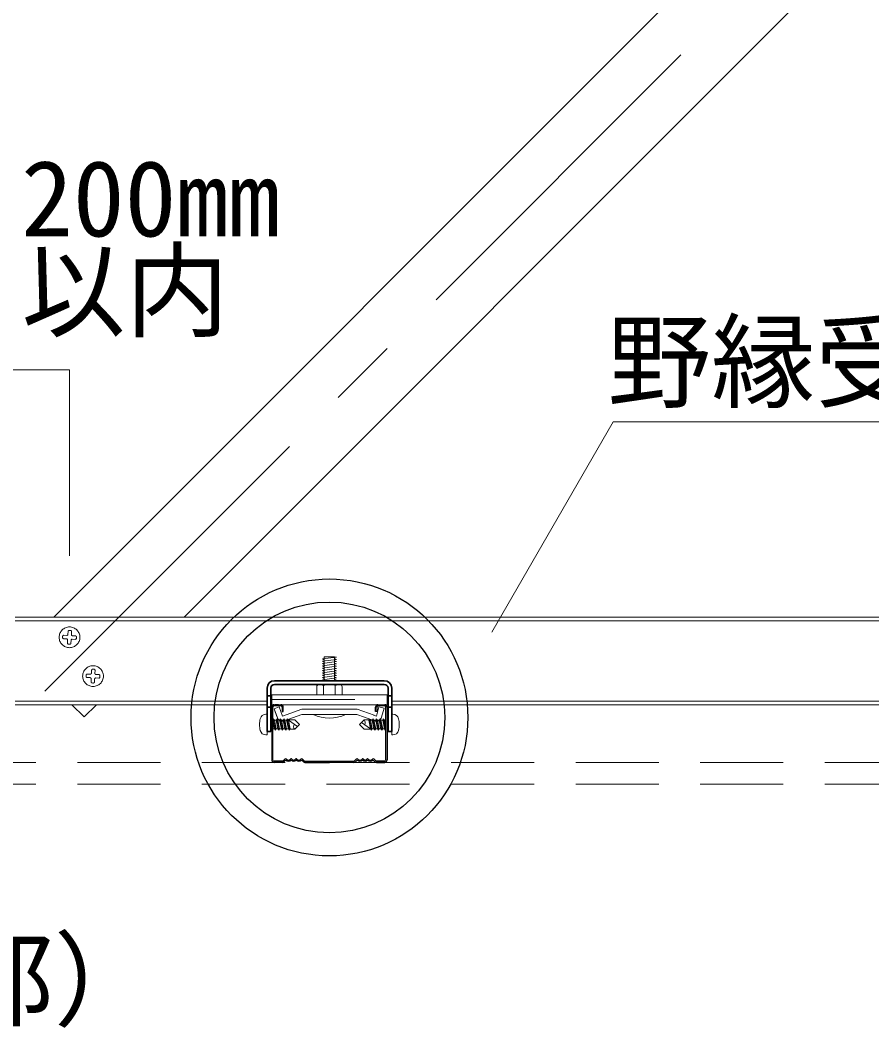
# Model space of a CAD drawing. Units: millimetres on the paper, enlarged 40 times, with parts at other scales. Extents: x -7800 to 7800, y -5578 to 5485.
# Drawn here: x 5710 to 6202, y 3286 to 3868 of the extents above; entities that cross this region are included whole.
import ezdxf
from ezdxf.enums import TextEntityAlignment as Align

# ---------------------------------------------------------------- set-up
doc = ezdxf.new("R2010")
doc.units = ezdxf.units.MM
doc.header["$LTSCALE"] = 40
doc.linetypes.add('CHAIN1', pattern=[8, 5, -1, 1, -1])
doc.linetypes.add('DASHED1', pattern=[1.8, 1.2, -0.6])
for name, color, linetype, lineweight in [('4-0_中心線', 4, 'CHAIN1', 9), ('4-2_野縁受け', 3, 'Continuous', 18), ('4-3_野縁', 2, 'Continuous', 25), ('4-4_斜め部材', 4, 'Continuous', 9), ('4-5_寸法', 4, 'Continuous', 9), ('4-6_文字', 7, 'Continuous', 18), ('4-7_金具', 6, 'Continuous', 35), ('4-A_クリップ', 7, 'Continuous', 18), ('4-B_ビス', 3, 'Continuous', 18), ('4-C_パネル', 7, 'DASHED1', 18)]:
    doc.layers.add(name, color=color, linetype=linetype, lineweight=lineweight)
doc.styles.add('ＭＳ ゴシック', font='')
doc.styles.get('ＭＳ ゴシック').set_extended_font_data('MS Gothic')

msp = doc.modelspace()

# ---------------------------------------------------------------- linework, layer by layer
at = {"layer": '4-0_中心線'}
msp.add_line((5723.86, 3480.35), (6693.86, 4450.35), dxfattribs=at)
at = {"layer": '4-2_野縁受け'}
for p, q in [((5706.77, 3523.28), (6866.77, 3523.28)), ((6866.77, 3521.15), (5706.77, 3521.15)), ((5852.44, 3474.75), (5706.77, 3474.75)), ((5706.77, 3472.62), (5852.44, 3472.62)), ((5855.1, 3474.75), (5854.57, 3474.75)), ((5854.57, 3472.62), (5855.1, 3472.62)), ((5922.3, 3474.75), (5921.77, 3474.75)), ((5922.3, 3472.62), (5921.77, 3472.62)), ((6256.44, 3474.75), (5924.44, 3474.75)), ((6256.44, 3472.62), (5924.44, 3472.62))]:
    msp.add_line(p, q, dxfattribs=at)
at = {"layer": '4-3_野縁'}
for p, q in [((5855.1, 3471.28), (5855.1, 3440.68)), ((5855.77, 3440.68), (5855.77, 3471.28)), ((5856.44, 3472.62), (5860.44, 3472.62)), ((5860.44, 3471.95), (5856.44, 3471.95)), ((5861.1, 3471.28), (5861.1, 3468.62)), ((5861.77, 3468.62), (5861.77, 3471.28)), ((5915.1, 3468.62), (5915.1, 3471.28)), ((5915.77, 3471.28), (5915.77, 3468.62)), ((5916.44, 3472.62), (5920.44, 3472.62)), ((5920.44, 3471.95), (5916.44, 3471.95)), ((5921.1, 3440.68), (5921.1, 3471.28)), ((5921.77, 3471.28), (5921.77, 3440.68)), ((5861.1, 3468.62), (5861.77, 3468.62)), ((5915.77, 3468.62), (5915.1, 3468.62)), ((5862.64, 3441.09), (5861.7, 3440.15)), ((5861.7, 3440.15), (5862.64, 3441.09)), ((5872.92, 3441.09), (5873.86, 3440.15)), ((5903.97, 3441.09), (5903.03, 3440.15)), ((5914.25, 3441.09), (5915.19, 3440.15)), ((5915.19, 3440.15), (5914.25, 3441.09)), ((5861.23, 3439.95), (5856.44, 3439.95)), ((5856.44, 3439.95), (5861.23, 3439.95)), ((5861.23, 3439.28), (5856.44, 3439.28)), ((5861.23, 3439.28), (5856.44, 3439.28)), ((5863.11, 3440.62), (5862.17, 3439.67)), ((5863.11, 3440.62), (5862.17, 3439.67)), ((5872.44, 3440.62), (5873.39, 3439.67)), ((5874.31, 3439.28), (5888.43, 3439.28)), ((5874.33, 3439.95), (5902.56, 3439.95)), ((5902.54, 3439.28), (5888.43, 3439.28)), ((5904.45, 3440.62), (5903.5, 3439.67)), ((5913.78, 3440.62), (5914.72, 3439.67)), ((5913.78, 3440.62), (5914.72, 3439.67)), ((5915.66, 3439.95), (5920.45, 3439.95)), ((5920.44, 3439.95), (5915.66, 3439.95)), ((5915.66, 3439.28), (5920.45, 3439.28)), ((5915.66, 3439.28), (5920.45, 3439.28))]:
    msp.add_line(p, q, dxfattribs=at)
for centre, radius, start, end in [((5856.44, 3471.28), 1.33, 90.00299, 180.00299), ((5856.44, 3471.28), 0.667, 90, 180), ((5860.44, 3471.28), 1.33, 0.00299, 90.00299), ((5860.44, 3471.28), 0.667, 0.00699, 90), ((5916.44, 3471.28), 1.33, 89.99699, 179.99699), ((5916.44, 3471.28), 0.667, 90, 180), ((5920.44, 3471.28), 1.33, 359.99699, 89.99699), ((5920.44, 3471.28), 0.667, 0, 90), ((5863.11, 3440.62), 0.667, 46.39717, 135), ((5864.78, 3442.37), 1.75, 226.39717, 313.60281), ((5866.44, 3440.62), 0.667, 36.86989, 133.60281), ((5867.78, 3441.62), 1, 216.86989, 323.1301), ((5869.11, 3440.62), 0.667, 46.39717, 143.1301), ((5869.11, 3440.62), 0.667, 36.86989, 143.1301), ((5870.78, 3442.37), 1.75, 226.39717, 313.60281), ((5872.44, 3440.62), 0.667, 44.99998, 133.60281), ((5904.45, 3440.62), 0.667, 46.39719, 135.00002), ((5906.11, 3442.37), 1.75, 226.39719, 313.60283), ((5907.78, 3440.62), 0.667, 36.8699, 143.13011), ((5907.78, 3440.62), 0.667, 36.8699, 133.60283), ((5909.11, 3441.62), 1, 216.8699, 323.13011), ((5910.45, 3440.62), 0.667, 46.39719, 143.13011), ((5912.11, 3442.37), 1.75, 226.39719, 313.60283), ((5913.78, 3440.62), 0.667, 45, 133.60283), ((5856.43, 3440.62), 1.33, 177.476, 270), ((5856.43, 3440.62), 1.33, 177.476, 270), ((5856.44, 3440.62), 0.667, 180, 270), ((5861.23, 3440.62), 0.667, 270, 314.99998), ((5861.23, 3440.62), 0.667, 269.99998, 314.99998), ((5861.23, 3440.62), 1.33, 270, 315), ((5861.23, 3440.62), 1.33, 270, 314.99998), ((5864.78, 3442.37), 2.42, 226.39717, 313.60281), ((5867.78, 3441.62), 1.67, 216.86989, 323.1301), ((5870.78, 3442.37), 2.42, 226.39717, 313.60281), ((5874.33, 3440.62), 1.33, 225, 270), ((5874.33, 3440.62), 0.667, 225, 270), ((5902.56, 3440.62), 0.667, 270, 315), ((5902.56, 3440.62), 1.33, 270, 315), ((5906.11, 3442.37), 2.42, 226.39719, 313.60283), ((5909.11, 3441.62), 1.67, 216.8699, 323.13011), ((5912.11, 3442.37), 2.42, 226.39719, 313.60283), ((5915.66, 3440.62), 1.33, 225, 270), ((5915.66, 3440.62), 1.33, 225.00002, 270), ((5915.66, 3440.62), 0.667, 225.00002, 270), ((5915.66, 3440.62), 0.667, 225, 270), ((5920.44, 3440.62), 1.33, 270, 2.524), ((5920.44, 3440.62), 1.33, 269.99997, 2.524), ((5920.44, 3440.62), 0.667, 270, 0)]:
    msp.add_arc(centre, radius, start, end, dxfattribs=at)
at = {"layer": '4-4_斜め部材'}
for p, q in [((6656.15, 4450.35), (5729.08, 3523.28)), ((6731.57, 4450.35), (5804.51, 3523.28)), ((5746.74, 3465.51), (5739.63, 3472.62)), ((5753.84, 3472.62), (5746.74, 3465.51))]:
    msp.add_line(p, q, dxfattribs=at)
at = {"layer": '4-5_寸法'}
msp.add_line((5738.22, 3666.13), (5738.22, 3558.71), dxfattribs=at)
msp.add_lwpolyline([(5635.32, 3666.13), (5686.77, 3666.13), (5738.22, 3666.13)], dxfattribs=at)
at = {"layer": '4-6_文字'}
for q in [(5982.29, 3514.58), (6499.11, 3636.09)]:
    msp.add_line((6052.44, 3636.09), q, dxfattribs=at)
at = {"layer": '4-6_文字', "color": 2, "lineweight": 25}
for radius in [80, 66.67]:
    msp.add_circle((5888.44, 3465.24), radius, dxfattribs=at)
at = {"layer": '4-7_金具'}
for p, q in [((5852.44, 3482.22), (5852.44, 3457.15)), ((5854.57, 3482.22), (5854.57, 3457.15)), ((5920.17, 3486.48), (5856.7, 3486.48)), ((5920.17, 3484.35), (5856.7, 3484.35)), ((5922.3, 3482.22), (5922.3, 3457.15)), ((5924.44, 3482.22), (5924.44, 3457.15)), ((5854.57, 3477.82), (5852.44, 3477.82)), ((5924.44, 3477.82), (5922.3, 3477.82)), ((5854.57, 3471.15), (5852.44, 3471.15)), ((5924.44, 3471.15), (5922.3, 3471.15)), ((5854.57, 3457.15), (5852.44, 3457.15)), ((5924.44, 3457.15), (5922.3, 3457.15))]:
    msp.add_line(p, q, dxfattribs=at)
for centre, radius, start, end in [((5856.7, 3482.22), 4.27, 90, 180), ((5856.7, 3482.22), 2.13, 90, 180), ((5920.17, 3482.22), 4.27, 0, 90), ((5920.17, 3482.22), 2.13, 0, 90)]:
    msp.add_arc(centre, radius, start, end, dxfattribs=at)
at = {"layer": '4-A_クリップ'}
for p, q in [((5855.1, 3478.35), (5855.1, 3472.62)), ((5855.1, 3478.35), (5921.77, 3478.35)), ((5921.77, 3472.62), (5921.77, 3478.35)), ((5855.1, 3472.62), (5921.77, 3472.62)), ((5859.38, 3471.3), (5856.5, 3470.25)), ((5859.38, 3471.3), (5856.5, 3470.25)), ((5858.36, 3465.12), (5856.5, 3470.25)), ((5858.09, 3465.87), (5856.5, 3470.25)), ((5859.06, 3472.64), (5857.06, 3472.64)), ((5861.29, 3466.04), (5859.38, 3471.3)), ((5861.29, 3466.04), (5859.38, 3471.3)), ((5872.45, 3470.1), (5861.29, 3466.04)), ((5872.45, 3470.1), (5888.44, 3470.1)), ((5904.43, 3470.1), (5888.44, 3470.1)), ((5904.43, 3470.1), (5888.44, 3470.1)), ((5904.43, 3470.1), (5888.44, 3470.1)), ((5904.43, 3470.1), (5914.29, 3466.5)), ((5915.58, 3466.04), (5917.03, 3471.44)), ((5917.03, 3471.44), (5919.99, 3470.65)), ((5918.58, 3465.38), (5919.99, 3470.65)), ((5862.32, 3463.3), (5872.58, 3467.03)), ((5873.48, 3467.03), (5872.58, 3467.03)), ((5879.1, 3467.03), (5873.48, 3467.03)), ((5888.44, 3467.03), (5903.39, 3467.03)), ((5888.44, 3467.03), (5901.41, 3467.03)), ((5888.44, 3467.03), (5900.63, 3467.03)), ((5888.44, 3467.03), (5900.63, 3467.03)), ((5901.09, 3467.03), (5903.39, 3467.03)), ((5901.74, 3467.03), (5904.29, 3467.03)), ((5908.62, 3465.46), (5904.29, 3467.03)), ((5914.55, 3463.3), (5907.63, 3465.82)), ((5913.9, 3466.65), (5915.58, 3466.04))]:
    msp.add_line(p, q, dxfattribs=at)
at = {"layer": '4-A_クリップ', "linetype": 'DASHED1'}
msp.add_line((5855.1, 3475.68), (5921.77, 3475.68), dxfattribs=at)
at = {"layer": '4-A_クリップ', "color": 4, "lineweight": 9}
msp.add_line((5902.52, 3467.03), (5900.28, 3467.03), dxfattribs=at)
at = {"layer": '4-A_クリップ'}
for centre, start, end in [((5861.25, 3466.17), 200, 300), ((5915.61, 3466.17), 245, 345)]:
    msp.add_arc(centre, 3.07, start, end, dxfattribs=at)
at = {"layer": '4-B_ビス', "linetype": 'DASHED1'}
for p, q in [((5734.21, 3511.43), (5734.23, 3511.77)), ((5734.25, 3512.1), (5734.23, 3511.77)), ((5734.95, 3512.73), (5736.61, 3512.64)), ((5737.4, 3514.94), (5737.31, 3513.27)), ((5738.1, 3515.57), (5738.43, 3515.55)), ((5738.77, 3515.53), (5738.43, 3515.55)), ((5739.4, 3514.83), (5739.31, 3513.17)), ((5741.61, 3512.38), (5739.94, 3512.47)), ((5742.2, 3511.01), (5742.22, 3511.35)), ((5742.24, 3511.68), (5742.22, 3511.35)), ((5734.84, 3510.73), (5736.51, 3510.64)), ((5737.05, 3508.28), (5737.14, 3509.94)), ((5737.68, 3507.58), (5738.01, 3507.56)), ((5738.35, 3507.54), (5738.01, 3507.56)), ((5739.05, 3508.17), (5739.14, 3509.84)), ((5741.5, 3510.38), (5739.84, 3510.47)), ((5747.81, 3489.03), (5747.82, 3489.36)), ((5747.84, 3489.69), (5747.82, 3489.36)), ((5748.44, 3488.32), (5750.1, 3488.24)), ((5748.54, 3490.32), (5750.21, 3490.23)), ((5750.64, 3485.87), (5750.73, 3487.54)), ((5750.99, 3492.53), (5750.91, 3490.87)), ((5751.69, 3493.16), (5752.03, 3493.14)), ((5752.36, 3493.13), (5752.03, 3493.14)), ((5752.99, 3492.42), (5752.9, 3490.76)), ((5755.09, 3487.98), (5753.43, 3488.06)), ((5755.2, 3489.97), (5753.53, 3490.06)), ((5755.79, 3488.61), (5755.81, 3488.94)), ((5755.83, 3489.27), (5755.81, 3488.94)), ((5751.27, 3485.17), (5751.61, 3485.15)), ((5751.94, 3485.14), (5751.61, 3485.15)), ((5752.64, 3485.77), (5752.73, 3487.43))]:
    msp.add_line(p, q, dxfattribs=at)
at = {"layer": '4-B_ビス'}
for p, q in [((5885.44, 3500.36), (5891.44, 3500.36)), ((5885.44, 3486.48), (5885.44, 3500.36)), ((5892.44, 3500.15), (5891.44, 3500.36)), ((5891.44, 3486.48), (5891.44, 3500.33)), ((5892.44, 3498.82), (5891.44, 3499.35)), ((5892.44, 3498.82), (5884.44, 3497.7)), ((5884.44, 3497.7), (5885.44, 3497.17)), ((5892.44, 3497.49), (5884.44, 3496.36)), ((5884.44, 3496.36), (5885.44, 3495.84)), ((5892.44, 3496.15), (5884.44, 3495.03)), ((5884.44, 3495.03), (5885.44, 3494.5)), ((5892.44, 3494.82), (5884.44, 3493.7)), ((5884.44, 3493.7), (5885.44, 3493.17)), ((5892.44, 3493.49), (5884.44, 3492.36)), ((5892.44, 3497.49), (5891.44, 3498.01)), ((5892.44, 3496.15), (5891.44, 3496.68)), ((5892.44, 3494.82), (5891.44, 3495.35)), ((5892.44, 3493.49), (5891.44, 3494.01)), ((5884.44, 3492.36), (5885.44, 3491.84)), ((5892.44, 3492.15), (5884.44, 3491.03)), ((5884.44, 3491.03), (5885.44, 3490.5)), ((5892.44, 3490.82), (5884.44, 3489.7)), ((5884.44, 3489.7), (5885.44, 3489.17)), ((5892.44, 3489.49), (5884.44, 3488.36)), ((5884.44, 3488.36), (5885.44, 3487.84)), ((5892.44, 3488.15), (5884.44, 3487.03)), ((5892.44, 3492.15), (5891.44, 3492.68)), ((5892.44, 3490.82), (5891.44, 3491.35)), ((5892.44, 3489.49), (5891.44, 3490.01)), ((5892.44, 3488.15), (5891.44, 3488.68)), ((5881.1, 3483.02), (5881.1, 3478.35)), ((5881.99, 3484.13), (5881.37, 3483.82)), ((5881.99, 3484.13), (5881.37, 3483.82)), ((5882.44, 3484.35), (5894.44, 3484.35)), ((5882.91, 3484.23), (5885.1, 3483.68)), ((5882.91, 3484.23), (5885.1, 3483.68)), ((5884.44, 3487.03), (5885.44, 3486.5)), ((5885.1, 3483.68), (5885.1, 3483.66)), ((5885.1, 3483.66), (5885.1, 3478.35)), ((5892.44, 3486.82), (5890.02, 3486.48)), ((5891.4, 3483.83), (5891.77, 3483.69)), ((5891.4, 3483.83), (5891.77, 3483.69)), ((5892.44, 3486.82), (5891.44, 3487.35)), ((5893.96, 3484.23), (5891.77, 3483.69)), ((5893.96, 3484.23), (5891.77, 3483.69)), ((5891.77, 3483.69), (5891.77, 3478.35)), ((5894.87, 3484.13), (5895.49, 3483.83)), ((5894.87, 3484.13), (5895.49, 3483.83)), ((5895.77, 3483.02), (5895.77, 3478.35)), ((5881.1, 3478.35), (5895.77, 3478.35)), ((5851.77, 3467.14), (5852.44, 3467.14)), ((5852.44, 3467.14), (5852.44, 3455.14)), ((5855.96, 3464.5), (5855.77, 3464.04)), ((5855.96, 3464.5), (5856.36, 3463.99)), ((5855.96, 3464.5), (5856.36, 3462.45)), ((5858, 3464.47), (5857.66, 3463.64)), ((5858, 3464.47), (5859.33, 3457.81)), ((5860.02, 3464.47), (5859.67, 3463.64)), ((5860.02, 3464.47), (5861.35, 3457.81)), ((5862.04, 3464.47), (5861.69, 3463.64)), ((5862.04, 3464.47), (5863.37, 3457.81)), ((5864.06, 3464.47), (5863.71, 3463.64)), ((5864.06, 3464.47), (5865.39, 3457.81)), ((5897.77, 3467.03), (5879.1, 3467.03)), ((5911.14, 3463.64), (5911.48, 3464.47)), ((5912.81, 3457.81), (5911.48, 3464.47)), ((5913.16, 3463.64), (5913.5, 3464.47)), ((5914.83, 3457.81), (5913.5, 3464.47)), ((5915.18, 3463.64), (5915.52, 3464.47)), ((5916.85, 3457.81), (5915.52, 3464.47)), ((5917.2, 3463.64), (5917.54, 3464.47)), ((5918.87, 3457.81), (5917.54, 3464.47)), ((5919.22, 3463.64), (5919.56, 3464.47)), ((5920.48, 3459.85), (5919.56, 3464.47)), ((5920.24, 3463.64), (5919.56, 3464.47)), ((5924.44, 3455.14), (5924.44, 3467.14)), ((5925.1, 3467.14), (5924.44, 3467.14)), ((5852.45, 3458.65), (5852.4, 3458.65)), ((5852.45, 3463.65), (5852.44, 3463.65)), ((5855.1, 3463.66), (5854.57, 3463.66)), ((5855.1, 3458.66), (5854.57, 3458.66)), ((5855.77, 3462.88), (5856.36, 3459.9)), ((5856.63, 3458.65), (5855.77, 3458.65)), ((5856.38, 3459.89), (5856.63, 3458.65)), ((5856.39, 3463.97), (5856.66, 3463.64)), ((5857.66, 3463.64), (5856.39, 3463.64)), ((5856.39, 3462.43), (5857.31, 3457.81)), ((5856.64, 3458.64), (5857.31, 3457.81)), ((5856.66, 3463.64), (5857.66, 3458.64)), ((5857.66, 3458.64), (5857.31, 3457.81)), ((5858.66, 3458.64), (5857.66, 3458.64)), ((5859.67, 3463.64), (5858.67, 3463.64)), ((5859.67, 3458.64), (5859.33, 3457.81)), ((5860.67, 3458.64), (5859.67, 3458.64)), ((5861.69, 3463.64), (5860.69, 3463.64)), ((5861.69, 3458.64), (5861.35, 3457.81)), ((5862.69, 3458.64), (5861.69, 3458.64)), ((5863.71, 3463.64), (5862.71, 3463.64)), ((5863.71, 3458.64), (5863.37, 3457.81)), ((5864.71, 3458.64), (5863.71, 3458.64)), ((5864.73, 3463.64), (5869.97, 3460.04)), ((5865.73, 3458.64), (5865.39, 3457.81)), ((5912.14, 3458.64), (5906.91, 3462.24)), ((5912.16, 3463.64), (5913.16, 3463.64)), ((5912.81, 3457.81), (5913.16, 3458.64)), ((5913.16, 3458.64), (5914.16, 3458.64)), ((5914.18, 3463.64), (5915.18, 3463.64)), ((5914.83, 3457.81), (5915.18, 3458.64)), ((5915.18, 3458.64), (5916.18, 3458.64)), ((5916.2, 3463.64), (5917.2, 3463.64)), ((5916.85, 3457.81), (5917.2, 3458.64)), ((5917.2, 3458.64), (5918.2, 3458.64)), ((5918.22, 3463.64), (5919.22, 3463.64)), ((5918.87, 3457.81), (5919.22, 3458.64)), ((5920.22, 3458.64), (5919.22, 3463.64)), ((5919.22, 3458.64), (5920.22, 3458.64)), ((5920.48, 3458.31), (5920.22, 3458.64)), ((5920.49, 3462.4), (5920.24, 3463.63)), ((5920.24, 3463.63), (5921.1, 3463.63)), ((5921.1, 3459.4), (5920.51, 3462.38)), ((5920.92, 3457.78), (5920.51, 3459.83)), ((5921.77, 3463.62), (5922.3, 3463.62)), ((5921.77, 3458.62), (5922.3, 3458.62)), ((5924.42, 3463.63), (5924.47, 3463.63)), ((5924.42, 3458.63), (5924.43, 3458.63)), ((5851.77, 3455.14), (5852.44, 3455.14)), ((5920.92, 3457.78), (5920.51, 3458.29)), ((5920.92, 3457.78), (5921.1, 3458.24)), ((5925.1, 3455.14), (5924.44, 3455.14))]:
    msp.add_line(p, q, dxfattribs=at)
for points in [[(5892.44, 3500.15), (5884.44, 3499.03), (5885.44, 3498.5)], [(5858, 3464.47), (5858.67, 3463.64), (5859.67, 3458.64)], [(5860.02, 3464.47), (5860.69, 3463.64), (5861.69, 3458.64)], [(5862.04, 3464.47), (5862.71, 3463.64), (5863.71, 3458.64)], [(5864.06, 3464.47), (5864.73, 3463.64), (5865.73, 3458.64)], [(5913.16, 3458.64), (5912.16, 3463.64), (5911.48, 3464.47)], [(5915.18, 3458.64), (5914.18, 3463.64), (5913.5, 3464.47)], [(5917.2, 3458.64), (5916.2, 3463.64), (5915.52, 3464.47)], [(5919.22, 3458.64), (5918.22, 3463.64), (5917.54, 3464.47)], [(5857.66, 3463.64), (5858.66, 3458.64), (5859.33, 3457.81)], [(5859.67, 3463.64), (5860.67, 3458.64), (5861.35, 3457.81)], [(5861.69, 3463.64), (5862.69, 3458.64), (5863.37, 3457.81)], [(5863.71, 3463.64), (5864.71, 3458.64), (5865.39, 3457.81)], [(5864.6, 3463.81), (5868.4, 3463.81), (5871.07, 3461.14), (5868.4, 3458.47), (5865.67, 3458.47)], [(5912.27, 3458.47), (5908.47, 3458.47), (5905.8, 3461.14), (5908.47, 3463.81), (5911.21, 3463.81)], [(5912.81, 3457.81), (5912.14, 3458.64), (5911.14, 3463.64)], [(5914.83, 3457.81), (5914.16, 3458.64), (5913.16, 3463.64)], [(5916.85, 3457.81), (5916.18, 3458.64), (5915.18, 3463.64)], [(5918.87, 3457.81), (5918.2, 3458.64), (5917.2, 3463.64)]]:
    msp.add_lwpolyline(points, dxfattribs=at)
at = {"layer": '4-B_ビス', "linetype": 'DASHED1'}
for centre in [(5738.22, 3511.56), (5751.82, 3489.15)]:
    msp.add_circle(centre, 6, dxfattribs=at)
for centre, start, end in [((5734.88, 3511.4), 177, 267), ((5734.91, 3512.06), 87, 177), ((5736.65, 3513.31), 267, 357), ((5738.07, 3514.9), 87, 177), ((5738.73, 3514.87), 357, 87), ((5739.98, 3513.13), 177, 267), ((5741.54, 3511.05), 267, 357), ((5741.57, 3511.71), 357, 87), ((5736.47, 3509.98), 357, 87), ((5737.72, 3508.24), 177, 267), ((5738.38, 3508.21), 267, 357), ((5739.8, 3509.8), 87, 177), ((5748.47, 3488.99), 177, 267), ((5748.51, 3489.66), 87, 177), ((5750.07, 3487.57), 357, 87), ((5750.24, 3490.9), 267, 357), ((5751.66, 3492.49), 87, 177), ((5752.32, 3492.46), 357, 87), ((5753.39, 3487.4), 87, 177), ((5753.57, 3490.73), 177, 267), ((5755.13, 3488.64), 267, 357), ((5755.16, 3489.31), 357, 87), ((5751.31, 3485.84), 177, 267), ((5751.98, 3485.8), 267, 357)]:
    msp.add_arc(centre, 0.667, start, end, dxfattribs=at)
at = {"layer": '4-B_ビス'}
for centre, radius, start, end in [((5882.44, 3483.02), 1.33, 90, 180), ((5882.59, 3482.94), 1.33, 75.94201, 116.60205), ((5882.59, 3482.94), 1.33, 75.94201, 116.60205), ((5888.44, 3475.68), 8.67, 70.01815, 112.61985), ((5888.44, 3475.68), 8.67, 70.01815, 112.61985), ((5894.28, 3482.94), 1.33, 63.73468, 103.86023), ((5894.28, 3482.94), 1.33, 63.73468, 103.86023), ((5894.44, 3483.02), 1.33, 0, 90), ((5862.2, 3461.14), 14.17, 166.10516, 180.00122), ((5851.77, 3463.72), 3.42, 90.00122, 166.10516), ((5888.44, 3485.7), 20.87, 243.43494, 296.56505), ((5925.1, 3463.72), 3.42, 13.89604, 90), ((5914.67, 3461.14), 14.17, 359.99998, 13.89604), ((5862.2, 3461.14), 14.17, 180.0012, 193.89726), ((5869.97, 3460.04), 2.21, 145.44877, 225.00122), ((5906.91, 3462.24), 2.21, 325.44756, 45), ((5914.67, 3461.14), 14.17, 346.10394, 0), ((5851.77, 3458.56), 3.42, 193.89726, 270.00122), ((5925.1, 3458.56), 3.42, 270, 346.10394)]:
    msp.add_arc(centre, radius, start, end, dxfattribs=at)
at = {"layer": '4-C_パネル'}
for p, q in [((4086.77, 3439.28), (7331.08, 3439.28)), ((4086.77, 3426.62), (7331.08, 3426.62))]:
    msp.add_line(p, q, dxfattribs=at)

# ---------------------------------------------------------------- texts
at = {"layer": '4-5_寸法', "color": 7, "style": 'ＭＳ ゴシック'}
for s, p in [('200mm', (5710.22, 3729.99)), ('以内', (5710.44, 3676.65))]:
    msp.add_text(s, height=43.99, dxfattribs=at).set_placement(p, align=Align.BOTTOM_LEFT)
at = {"layer": '4-6_文字', "style": 'ＭＳ ゴシック'}
for s, p in [('野縁受け：CC-25', (6049.11, 3635.64)), ('クリップ（補強部）', (5249.11, 3278.47))]:
    msp.add_text(s, height=43.99, dxfattribs=at).set_placement(p, align=Align.BOTTOM_LEFT)

doc.saveas('drawing.dxf')
